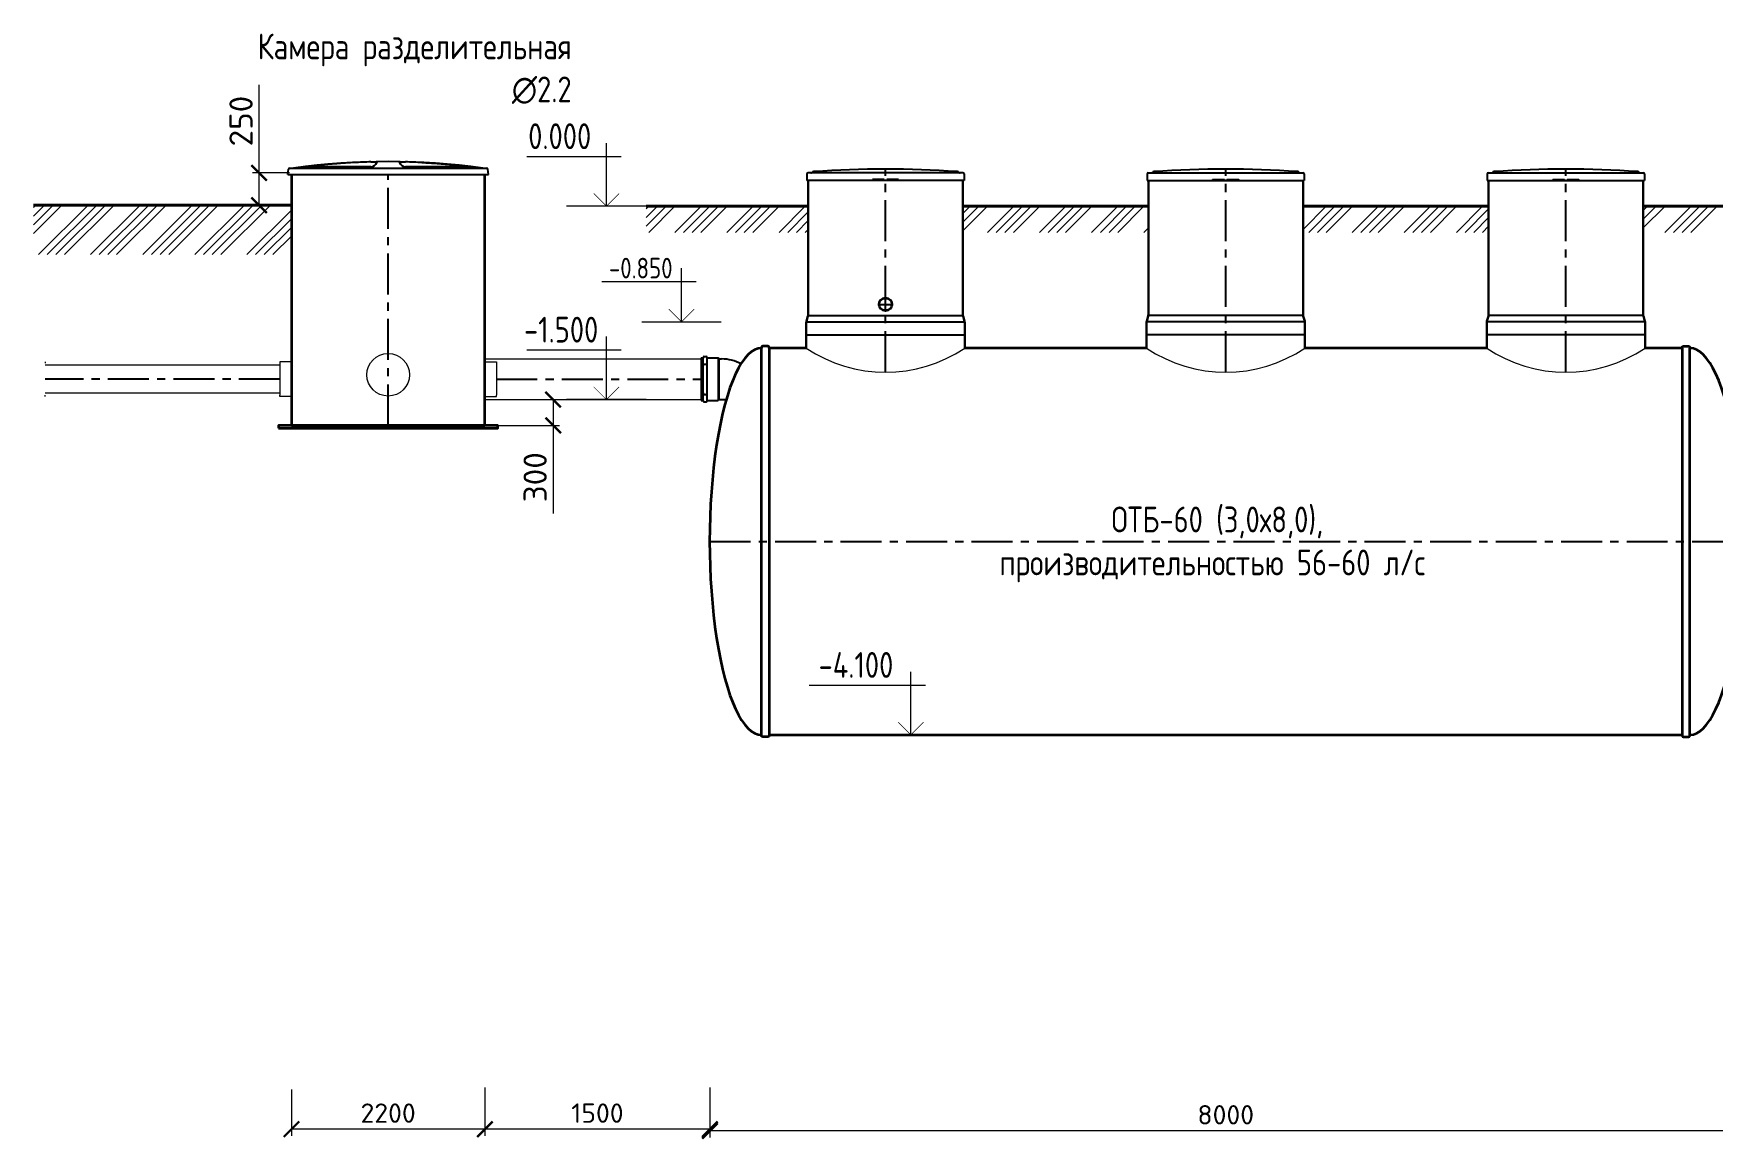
# Model space of a CAD drawing. Header units: millimetres. Extents: x 20530103 to 31271019, y 32092698 to 33532929.
# Drawn here: x 26694833 to 26707854, y 33090783 to 33099359 of the extents above; entities that cross this region are included whole.
import ezdxf

# ---------------------------------------------------------------- set-up
doc = ezdxf.new("R2010")
doc.units = ezdxf.units.MM
doc.linetypes.add('осевая', pattern=[50.8, 31.75, -6.35, 6.35, -6.35])
doc.layers.add('Mitat', color=1, linetype='Continuous')
doc.layers.add('Системный слой', color=7, linetype='Continuous')
doc.layers.add('эколайн', color=7, linetype='Continuous', lineweight=30)
doc.styles.add('ARTEM Arial', font='simplex.shx')
doc.styles.add('GOST 2.304', font='GOST.TTF')
doc.dimstyles.new('ARTEM', dxfattribs={"dimtxt": 70, "dimasz": 50, "dimexe": 35, "dimexo": 15, "dimgap": 10, "dimtad": 1, "dimdec": 0, "dimtxsty": 'ARTEM Arial', "dimcen": 2.5, "dimclrd": 7, "dimclre": 7, "dimclrt": 7, "dimadec": 0, "dimazin": 0, "dimtfac": 1, "dimtdec": 0, "dimtmove": 0, "dimatfit": 3, "dimfxl": 1, "dimlwd": 15, "dimlwe": 15, "dimarcsym": 0})

# ---------------------------------------------------------------- blocks, each defined once
blk = doc.blocks.new('_ArchTick')
at = {"color": 0, "linetype": 'ByBlock', "const_width": 0.15}
blk.add_lwpolyline([(-0.5, -0.5), (0.5, 0.5)], dxfattribs=at)
blk = doc.blocks.new('*D139')
at = {"color": 5, "lineweight": 15, "transparency": 16777216}
for p, q in [((26698438, 33096520), (26698913, 33096520)), ((26698863, 33096520), (26698863, 33096320)), ((26698348, 33096320), (26698913, 33096320)), ((26698863, 33096320), (26698863, 33095637))]:
    blk.add_line(p, q, dxfattribs=at)
at = {"color": 5, "lineweight": 15, "transparency": 16777216, "xscale": 120, "yscale": 120, "zscale": 120}
for p, rotation in [((26698863, 33096520), 90), ((26698863, 33096320), 270)]:
    blk.add_blockref('_ArchTick', p, dxfattribs=dict(at, rotation=rotation))
at = {"color": 7, "lineweight": 20, "transparency": 16777216, "insert": (26698723, 33095918), "char_height": 180, "attachment_point": 5, "rotation": 90, "style": 'ARTEM Arial'}
blk.add_mtext('300', dxfattribs=at)
blk = doc.blocks.new('*D140')
at = {"color": 5, "lineweight": 15, "transparency": 16777216}
for p, q in [((26696582, 33098278), (26696582, 33098961)), ((26696819, 33098278), (26696532, 33098278)), ((26696582, 33098028), (26696582, 33098278)), ((26696819, 33098028), (26696532, 33098028))]:
    blk.add_line(p, q, dxfattribs=at)
at = {"color": 5, "lineweight": 15, "transparency": 16777216, "xscale": 120, "yscale": 120, "zscale": 120}
for p, rotation in [((26696582, 33098278), 90), ((26696582, 33098028), 270)]:
    blk.add_blockref('_ArchTick', p, dxfattribs=dict(at, rotation=rotation))
at = {"color": 7, "lineweight": 20, "transparency": 16777216, "insert": (26696442, 33098680), "char_height": 180, "attachment_point": 5, "rotation": 90, "style": 'ARTEM Arial'}
blk.add_mtext('250', dxfattribs=at)
blk = doc.blocks.new('*D141')
at = {"color": 7, "lineweight": 15, "transparency": 16777216}
for p, q in [((26700079, 33091185), (26700079, 33090799)), ((26708079, 33091172), (26708079, 33090799)), ((26708079, 33090849), (26700079, 33090849))]:
    blk.add_line(p, q, dxfattribs=at)
at = {"color": 7, "lineweight": 15, "transparency": 16777216, "xscale": 120, "yscale": 120, "zscale": 120, "rotation": 180}
blk.add_blockref('_ArchTick', (26700079, 33090849), dxfattribs=at)
at = {"color": 7, "lineweight": 15, "transparency": 16777216, "xscale": 120, "yscale": 120, "zscale": 120}
blk.add_blockref('_ArchTick', (26708079, 33090849), dxfattribs=at)
at = {"color": 7, "lineweight": 20, "transparency": 16777216, "insert": (26704079, 33090974), "char_height": 150, "attachment_point": 5, "style": 'ARTEM Arial'}
blk.add_mtext('8000', dxfattribs=at)
blk = doc.blocks.new('*D160')
at = {"color": 7, "lineweight": 15, "transparency": 16777216}
for p, q in [((26698333, 33091170), (26698333, 33090812)), ((26700079, 33091185), (26700079, 33090812)), ((26700079, 33090862), (26698333, 33090862))]:
    blk.add_line(p, q, dxfattribs=at)
at = {"color": 7, "lineweight": 15, "transparency": 16777216, "xscale": 120, "yscale": 120, "zscale": 120, "rotation": 180}
blk.add_blockref('_ArchTick', (26698333, 33090862), dxfattribs=at)
at = {"color": 7, "lineweight": 15, "transparency": 16777216, "xscale": 120, "yscale": 120, "zscale": 120}
blk.add_blockref('_ArchTick', (26700079, 33090862), dxfattribs=at)
at = {"color": 7, "lineweight": 20, "transparency": 16777216, "insert": (26699206, 33090987), "char_height": 150, "attachment_point": 5, "style": 'ARTEM Arial'}
blk.add_mtext('1500', dxfattribs=at)
blk = doc.blocks.new('*D161')
at = {"color": 7, "lineweight": 15, "transparency": 16777216}
for p, q in [((26696833, 33091170), (26696833, 33090812)), ((26698333, 33091185), (26698333, 33090812)), ((26698333, 33090862), (26696833, 33090862))]:
    blk.add_line(p, q, dxfattribs=at)
at = {"color": 7, "lineweight": 15, "transparency": 16777216, "xscale": 120, "yscale": 120, "zscale": 120, "rotation": 180}
blk.add_blockref('_ArchTick', (26696833, 33090862), dxfattribs=at)
at = {"color": 7, "lineweight": 15, "transparency": 16777216, "xscale": 120, "yscale": 120, "zscale": 120}
blk.add_blockref('_ArchTick', (26698333, 33090862), dxfattribs=at)
at = {"color": 7, "lineweight": 20, "transparency": 16777216, "insert": (26697583, 33090987), "char_height": 150, "attachment_point": 5, "style": 'ARTEM Arial'}
blk.add_mtext('2200', dxfattribs=at)

msp = doc.modelspace()

# ---------------------------------------------------------------- hatches: boundary and pattern name
at = {"lineweight": 20}
h = msp.add_hatch(dxfattribs=at)
h.set_pattern_fill('ANSI34', color=253, scale=15, style=0)
h.set_pattern_definition([(45, (26352468.6, 33922315.62), (-202.05576, 202.05576), []), (45, (26352535.96, 33922315.62), (-202.05576, 202.05576), []), (45, (26352603.3, 33922315.62), (-202.05576, 202.05576), []), (45, (26352670.66, 33922315.62), (-202.05576, 202.05576), [])])
h.paths.add_polyline_path([(26696833.2007, 33098028.4528), (26694833.2007, 33098028.4528), (26694833.2007, 33097644.3622), (26696833.2007, 33097644.3622)])

# ---------------------------------------------------------------- linework, layer by layer
at = {"color": 1, "linetype": 'осевая', "lineweight": 25, "ltscale": 10}
for p, q in [((26701440.3203, 33096732.4426), (26701440.3203, 33098307.1958)), ((26704078.7132, 33096732.4426), (26704078.7132, 33098307.1958)), ((26706717.1061, 33096732.4426), (26706717.1061, 33098307.1958)), ((26697583.2007, 33096319.831), (26697583.2007, 33098265.4958)), ((26701390.3203, 33097258.7273), (26701490.3203, 33097258.7273)), ((26701440.3203, 33097208.7273), (26701440.3203, 33097308.7273)), ((26696743.8445, 33096678.4528), (26694922.5569, 33096678.4528)), ((26698422.5569, 33096678.4528), (26700010.7151, 33096678.4528)), ((26700076.4617, 33095420.1528), (26708076.4617, 33095420.1528))]:
    msp.add_line(p, q, dxfattribs=at)
at = {"lineweight": 35}
for p, q in [((26696833.2007, 33098265.4958), (26696833.2007, 33096319.831)), ((26698333.2007, 33096319.831), (26698333.2007, 33098265.4958)), ((26696833.2007, 33096319.831), (26698333.2007, 33096319.831))]:
    msp.add_line(p, q, dxfattribs=at)
at = {"lineweight": 30}
for p, q in [((26700840.3203, 33098220.1528), (26700840.3203, 33097179.903)), ((26702040.3203, 33098220.1528), (26702040.3203, 33097179.903)), ((26703478.7132, 33098220.1528), (26703478.7132, 33097173.0853)), ((26704678.7132, 33098220.1528), (26704678.7132, 33097179.903)), ((26706117.1061, 33098220.1528), (26706117.1061, 33097173.0853)), ((26707317.1061, 33098220.1528), (26707317.1061, 33097179.903)), ((26700826.3203, 33097116.6629), (26700826.3203, 33096920.1528)), ((26700827.6484, 33097129.17), (26700838.9923, 33097166.3323)), ((26702052.9923, 33097129.17), (26702041.6484, 33097166.3323)), ((26702054.3203, 33097116.6629), (26702054.3203, 33096920.1528)), ((26703464.7132, 33097116.6629), (26703464.7132, 33096920.1528)), ((26703466.0413, 33097129.17), (26703477.3852, 33097166.3323)), ((26704691.3852, 33097129.17), (26704680.0413, 33097166.3323)), ((26704692.7132, 33097116.6629), (26704692.7132, 33096920.1528)), ((26706103.1061, 33097116.6629), (26706103.1061, 33096920.1528)), ((26706104.4342, 33097129.17), (26706115.7781, 33097166.3323)), ((26707329.7781, 33097129.17), (26707318.4342, 33097166.3323)), ((26707331.1061, 33097116.6629), (26707331.1061, 33096920.1528))]:
    msp.add_line(p, q, dxfattribs=at)
at = {"lineweight": 40}
for p, q in [((26694833.2007, 33098028.4528), (26696833.2007, 33098028.4528)), ((26700840.3203, 33098020.1528), (26699584.1918, 33098020.1528)), ((26703478.7132, 33098020.1528), (26702040.3203, 33098020.1528)), ((26706117.1061, 33098020.1528), (26704678.7132, 33098020.1528)), ((26710331.0207, 33098020.1528), (26707317.1061, 33098020.1528))]:
    msp.add_line(p, q, dxfattribs=at)
at = {"lineweight": 20}
for p, q in [((26699584.1918, 33097998.7551), (26699605.5896, 33098020.1528)), ((26699584.1918, 33097931.4031), (26699672.9415, 33098020.1528)), ((26699584.1918, 33097864.0512), (26699740.2935, 33098020.1528)), ((26699604.1654, 33097816.6726), (26699807.6456, 33098020.1528)), ((26699806.2209, 33097816.6726), (26700009.7011, 33098020.1528)), ((26699873.5729, 33097816.6726), (26700077.0531, 33098020.1528)), ((26699940.9248, 33097816.6726), (26700144.405, 33098020.1528)), ((26700008.2769, 33097816.6726), (26700211.7571, 33098020.1528)), ((26700210.3324, 33097816.6726), (26700413.8126, 33098020.1528)), ((26700277.6844, 33097816.6726), (26700481.1646, 33098020.1528)), ((26700345.0363, 33097816.6726), (26700548.5165, 33098020.1528)), ((26700412.3884, 33097816.6726), (26700615.8686, 33098020.1528)), ((26700614.444, 33097816.6726), (26700817.9242, 33098020.1528)), ((26702040.3203, 33097962.8624), (26702097.6107, 33098020.1528)), ((26702040.3203, 33097895.5105), (26702164.9627, 33098020.1528)), ((26702040.3203, 33097828.1584), (26702232.3148, 33098020.1528)), ((26702230.8901, 33097816.6726), (26702434.3703, 33098020.1528)), ((26702298.242, 33097816.6726), (26702501.7222, 33098020.1528)), ((26702365.594, 33097816.6726), (26702569.0742, 33098020.1528)), ((26702432.9461, 33097816.6726), (26702636.4263, 33098020.1528)), ((26702635.0016, 33097816.6726), (26702838.4818, 33098020.1528)), ((26702702.3535, 33097816.6726), (26702905.8338, 33098020.1528)), ((26702769.7055, 33097816.6726), (26702973.1857, 33098020.1528)), ((26702837.0576, 33097816.6726), (26703040.5378, 33098020.1528)), ((26703039.1131, 33097816.6726), (26703242.5933, 33098020.1528)), ((26703106.4651, 33097816.6726), (26703309.9453, 33098020.1528)), ((26703173.817, 33097816.6726), (26703377.2972, 33098020.1528)), ((26703241.1691, 33097816.6726), (26703444.6493, 33098020.1528)), ((26704678.7132, 33097839.8266), (26704859.0394, 33098020.1528)), ((26704722.9112, 33097816.6726), (26704926.3914, 33098020.1528)), ((26704790.2631, 33097816.6726), (26704993.7433, 33098020.1528)), ((26704857.6152, 33097816.6726), (26705061.0954, 33098020.1528)), ((26705059.6707, 33097816.6726), (26705263.151, 33098020.1528)), ((26705127.0227, 33097816.6726), (26705330.5029, 33098020.1528)), ((26705194.3746, 33097816.6726), (26705397.8549, 33098020.1528)), ((26705261.7267, 33097816.6726), (26705465.207, 33098020.1528)), ((26705463.7823, 33097816.6726), (26705667.2625, 33098020.1528)), ((26705531.1342, 33097816.6726), (26705734.6144, 33098020.1528)), ((26705598.4862, 33097816.6726), (26705801.9664, 33098020.1528)), ((26705665.8383, 33097816.6726), (26705869.3185, 33098020.1528)), ((26705867.8938, 33097816.6726), (26706071.374, 33098020.1528)), ((26707317.1061, 33097986.1984), (26707351.0605, 33098020.1528)), ((26707317.1061, 33097918.8465), (26707418.4125, 33098020.1528)), ((26707317.1061, 33097851.4944), (26707485.7646, 33098020.1528)), ((26707484.3399, 33097816.6726), (26707687.8201, 33098020.1528)), ((26707551.6918, 33097816.6726), (26707755.1721, 33098020.1528)), ((26707619.0438, 33097816.6726), (26707822.524, 33098020.1528)), ((26707686.3959, 33097816.6726), (26707889.8761, 33098020.1528)), ((26700681.7959, 33097816.6726), (26700840.3203, 33097975.197)), ((26700749.1479, 33097816.6726), (26700840.3203, 33097907.8451)), ((26705935.2457, 33097816.6726), (26706117.1061, 33097998.533)), ((26706002.5977, 33097816.6726), (26706117.1061, 33097931.181)), ((26700816.5, 33097816.6726), (26700840.3203, 33097840.493)), ((26703443.2246, 33097816.6726), (26703478.7132, 33097852.1612)), ((26706069.9498, 33097816.6726), (26706117.1061, 33097863.8289)), ((26694922.5569, 33096814.0103), (26694922.5569, 33096803.2028)), ((26696743.8445, 33096786.1528), (26694922.5569, 33096786.1528)), ((26696833.2007, 33096814.0103), (26696743.8445, 33096814.0103)), ((26696743.8445, 33096814.0103), (26696743.8445, 33096803.2028)), ((26696743.8445, 33096803.2028), (26696743.8445, 33096553.7028)), ((26698333.2007, 33096836.7528), (26700010.7151, 33096836.7528)), ((26698333.2007, 33096814.0103), (26698422.5569, 33096814.0103)), ((26698422.5569, 33096814.0103), (26698422.5569, 33096803.2028)), ((26698422.5569, 33096803.2028), (26698422.5569, 33096553.7028)), ((26696743.8445, 33096570.7528), (26694922.5569, 33096570.7528)), ((26694922.5569, 33096542.8954), (26694922.5569, 33096553.7028)), ((26696743.8445, 33096542.8954), (26696743.8445, 33096553.7028)), ((26696833.2007, 33096542.8954), (26696743.8445, 33096542.8954)), ((26698333.2007, 33096542.8954), (26698422.5569, 33096542.8954)), ((26698333.2007, 33096520.1528), (26700010.7151, 33096520.1528)), ((26698422.5569, 33096542.8954), (26698422.5569, 33096553.7028))]:
    msp.add_line(p, q, dxfattribs=at)
at = {"lineweight": 25}
for p, q in [((26700826.6531, 33097122.4171), (26702053.9875, 33097122.4171)), ((26700839.9875, 33097173.0853), (26702040.6531, 33097173.0853)), ((26704692.3804, 33097122.4171), (26703465.046, 33097122.4171)), ((26704679.046, 33097173.0853), (26703478.3804, 33097173.0853)), ((26707330.7733, 33097122.4171), (26706103.4389, 33097122.4171)), ((26707317.4389, 33097173.0853), (26706116.7733, 33097173.0853)), ((26700826.3203, 33097023.6629), (26702054.3203, 33097023.6629)), ((26704692.7132, 33097023.6629), (26703464.7132, 33097023.6629)), ((26707331.1061, 33097023.6629), (26706103.1061, 33097023.6629))]:
    msp.add_line(p, q, dxfattribs=at)
at = {"color": 7, "lineweight": 25}
for p, q in [((26700025.7151, 33096510.8528), (26700025.7151, 33096844.4528)), ((26700034.4151, 33096853.1528), (26700049.7151, 33096853.1528)), ((26700058.4151, 33096510.8528), (26700058.4151, 33096844.4528)), ((26700010.7151, 33096842.8528), (26700010.7151, 33096512.4528)), ((26700010.7151, 33096842.8528), (26700025.7151, 33096842.8528)), ((26700010.7151, 33096786.1528), (26700010.7151, 33096570.7528)), ((26700010.7151, 33096786.1528), (26700025.7151, 33096786.1528)), ((26700025.7151, 33096569.1528), (26700025.7151, 33096786.1528)), ((26700034.4151, 33096794.8528), (26700049.7151, 33096794.8528)), ((26700058.4151, 33096842.8528), (26700142.7151, 33096842.8528)), ((26700058.4151, 33096569.1528), (26700058.4151, 33096786.1528)), ((26700147.1607, 33096835.1528), (26700142.7151, 33096842.8528)), ((26700147.1607, 33096835.1528), (26700169.6607, 33096835.1528)), ((26700010.7151, 33096570.7528), (26700025.7151, 33096570.7528)), ((26700010.7151, 33096512.4528), (26700025.7151, 33096512.4528)), ((26700034.4151, 33096560.4528), (26700049.7151, 33096560.4528)), ((26700034.4151, 33096502.1528), (26700049.7151, 33096502.1528)), ((26700058.4151, 33096512.4528), (26700142.7151, 33096512.4528)), ((26700147.1607, 33096520.1528), (26700142.7151, 33096512.4528)), ((26700147.1607, 33096520.1528), (26700205.2348, 33096520.1528))]:
    msp.add_line(p, q, dxfattribs=at)
at = {"lineweight": 20}
msp.add_lwpolyline([(26694833.2007, 33098028.4528), (26696833.2007, 33098028.4528)], dxfattribs=at)
at = {"lineweight": 35}
for points in [[(26700488.7132, 33096935.1544, 0.4142135624), (26700478.7132, 33096925.1544), (26700478.7132, 33096920.1528)], [(26700538.7132, 33096920.1544), (26700538.7132, 33096925.1544, 0.4142135624), (26700528.7132, 33096935.1544), (26700488.7132, 33096935.1544)], [(26707618.7132, 33096920.1544), (26707618.7132, 33096925.1544, -0.4142135624), (26707628.7132, 33096935.1544), (26707668.7132, 33096935.1544)], [(26707668.7132, 33096935.1544, -0.4142135624), (26707678.7132, 33096925.1544), (26707678.7132, 33096920.1528)], [(26700488.7132, 33093905.1512, -0.4142135624), (26700478.7132, 33093915.1512), (26700478.7132, 33093920.1528)], [(26700538.7132, 33093920.1512), (26700538.7132, 33093915.1512, -0.4142135624), (26700528.7132, 33093905.1512), (26700488.7132, 33093905.1512)], [(26707618.7132, 33093920.1512), (26707618.7132, 33093915.1512, 0.4142135624), (26707628.7132, 33093905.1512), (26707668.7132, 33093905.1512)], [(26707668.7132, 33093905.1512, 0.4142135624), (26707678.7132, 33093915.1512), (26707678.7132, 33093920.1528)]]:
    msp.add_lwpolyline(points, format="xyb", dxfattribs=at)
for points in [[(26700478.7132, 33093920.1528), (26700478.7132, 33096920.1528)], [(26700826.3203, 33096920.1528), (26700538.7132, 33096920.1528)], [(26700826.3203, 33096920.1528), (26700538.7132, 33096920.1528)], [(26700538.7132, 33096920.1528), (26700538.7132, 33093920.1528)], [(26703464.7132, 33096920.1528), (26702054.3203, 33096920.1528)], [(26706103.1061, 33096920.1528), (26704692.7132, 33096920.1528)], [(26707618.7132, 33096920.1528), (26707331.1061, 33096920.1528)], [(26707618.7132, 33096920.1528), (26707618.7132, 33093920.1528)], [(26707678.7132, 33093920.1528), (26707678.7132, 33096920.1528)], [(26700538.7132, 33093920.1528), (26707618.7132, 33093920.1528)]]:
    msp.add_lwpolyline(points, dxfattribs=at)
msp.add_lwpolyline([(26696733.2007, 33096299.831), (26698433.2007, 33096299.831), (26698433.2007, 33096319.831), (26696733.2007, 33096319.831)], close=True, dxfattribs=at)
msp.add_circle((26701440.3203, 33097258.7273), 50, dxfattribs=at)
at = {"lineweight": 20}
msp.add_circle((26697583.2008, 33096712.7782), 164.9984, dxfattribs=at)
at = {"color": 7, "lineweight": 25}
for centre, radius, start, end in [((26700862.318, 33098293.3526), 14.8378, 270.00090244, 300.58038667), ((26700891.5177, 33098255.599), 33.0566, 102.60850984, 130.91712828), ((26701440.3203, 33090303.7774), 8003.4184, 86.01630263, 93.98369737), ((26701989.123, 33098255.599), 33.0566, 49.08287172, 77.39149016), ((26702018.3226, 33098293.3526), 14.8378, 239.41961333, 269.99909756), ((26703500.7109, 33098293.3526), 14.8378, 270.00090244, 300.58038667), ((26703529.9106, 33098255.599), 33.0566, 102.60850984, 130.91712828), ((26704078.7132, 33090303.7774), 8003.4184, 86.01630263, 93.98369737), ((26704627.5159, 33098255.599), 33.0566, 49.08287172, 77.39149016), ((26704656.7155, 33098293.3526), 14.8378, 239.41961333, 269.99909756), ((26706139.1038, 33098293.3526), 14.8378, 270.00090244, 300.58038667), ((26706168.3034, 33098255.599), 33.0566, 102.60850984, 130.91712828), ((26706717.1061, 33090303.7774), 8003.4184, 86.01630263, 93.98369737), ((26707265.9088, 33098255.599), 33.0566, 49.08287172, 77.39149016), ((26707295.1084, 33098293.3526), 14.8378, 239.41961333, 269.99909756), ((26700034.4151, 33096844.4528), 8.7, 90, 180), ((26700049.7151, 33096844.4528), 8.7, 0, 90), ((26700034.4151, 33096786.1528), 8.7, 90, 180), ((26700049.7151, 33096786.1528), 8.7, 0, 90), ((26700169.6607, 33096520.1528), 315, 61.6369487, 90), ((26700034.4151, 33096569.1528), 8.7, 180, 270), ((26700034.4151, 33096510.8528), 8.7, 180, 270), ((26700049.7151, 33096569.1528), 8.7, 270, 0), ((26700049.7151, 33096510.8528), 8.7, 270, 0)]:
    msp.add_arc(centre, radius, start, end, dxfattribs=at)
at = {"lineweight": 30}
for centre, start, end in [((26700896.3203, 33097115.5993), 168.82142952, 180), ((26700770.3203, 33097179.903), 348.82142952, 0), ((26702110.3203, 33097179.903), 180, 191.17857048), ((26701984.3203, 33097115.5993), 0, 11.17857048), ((26703534.7132, 33097115.5993), 168.82142952, 180), ((26703408.7132, 33097179.903), 348.82142952, 0), ((26704748.7132, 33097179.903), 180, 191.17857048), ((26704622.7132, 33097115.5993), 0, 11.17857048), ((26706173.1061, 33097115.5993), 168.82142952, 180), ((26706047.1061, 33097179.903), 348.82142952, 0), ((26707387.1061, 33097179.903), 180, 191.17857048), ((26707261.1061, 33097115.5993), 0, 11.17857048)]:
    msp.add_arc(centre, 70, start, end, dxfattribs=at)
at = {"lineweight": 20}
for centre in [(26701440.3203, 33097830.4943), (26704078.7132, 33097830.4943), (26706717.1061, 33097830.4943)]:
    msp.add_arc(centre, 1098.0518, 236.00143224, 303.99856776, dxfattribs=at)
at = {"lineweight": 35}
for centre, start_param, end_param in [((26700478.7132, 33095420.1528), 0, 3.1415926536), ((26707678.7132, 33095420.1528), 3.1415926536, 6.2831853072)]:
    msp.add_ellipse(centre, major_axis=(0, 1500), ratio=0.2681676507, start_param=start_param, end_param=end_param, dxfattribs=at)
at = {"layer": 'Mitat', "color": 7, "lineweight": 25}
for p, q in [((26700142.7151, 33096842.8528), (26700142.7151, 33096512.4528)), ((26700147.1607, 33096835.1528), (26700147.1607, 33096520.1528))]:
    msp.add_line(p, q, dxfattribs=at)
at = {"layer": 'Системный слой', "color": 7, "lineweight": 25}
for p, q in [((26696805.8263, 33098265.4958), (26696809.4021, 33098306.3674)), ((26696819.364, 33098315.4958), (26697583.2007, 33098315.4958)), ((26697448.1903, 33098325.4756), (26696941.3258, 33098325.4756)), ((26697496.9094, 33098363.1401), (26697495.1749, 33098358.3746)), ((26697583.2007, 33098315.4958), (26698347.0374, 33098315.4958)), ((26697671.2264, 33098358.3746), (26697669.492, 33098363.1401)), ((26698225.0756, 33098325.4756), (26697718.2111, 33098325.4756)), ((26698360.5751, 33098265.4958), (26698356.9993, 33098306.3674)), ((26702040.7652, 33098278.5148), (26700839.8755, 33098278.5148)), ((26703478.2684, 33098278.5148), (26704679.1581, 33098278.5148)), ((26706116.6613, 33098278.5148), (26707317.551, 33098278.5148)), ((26696805.8263, 33098265.4958), (26697583.2007, 33098265.4958)), ((26697583.2007, 33098265.4958), (26698360.5751, 33098265.4958)), ((26700830.9728, 33098269.6121), (26700830.9728, 33098220.1528)), ((26701338.7044, 33098220.1528), (26700830.9728, 33098220.1528)), ((26701338.7044, 33098228.0663), (26701338.7044, 33098220.1528)), ((26701342.9789, 33098228.0663), (26701338.7044, 33098228.0663)), ((26701342.9789, 33098220.1528), (26701338.7044, 33098220.1528)), ((26701342.9789, 33098228.0663), (26701342.9789, 33098220.1528)), ((26701367.6719, 33098228.0663), (26701342.9789, 33098228.0663)), ((26701367.6719, 33098220.1528), (26701342.9789, 33098220.1528)), ((26701430.4285, 33098228.0663), (26701367.6719, 33098228.0663)), ((26701430.4285, 33098220.1528), (26701367.6719, 33098220.1528)), ((26701430.4285, 33098228.0663), (26701430.4285, 33098220.1528)), ((26701450.2122, 33098220.1528), (26701430.4285, 33098220.1528)), ((26701450.2122, 33098228.0663), (26701450.2122, 33098220.1528)), ((26701512.9687, 33098228.0663), (26701450.2122, 33098228.0663)), ((26701512.9687, 33098220.1528), (26701450.2122, 33098220.1528)), ((26701537.6617, 33098228.0663), (26701512.9687, 33098228.0663)), ((26701537.6617, 33098220.1528), (26701512.9687, 33098220.1528)), ((26701541.9363, 33098228.0663), (26701537.6617, 33098228.0663)), ((26701537.6617, 33098228.0663), (26701537.6617, 33098220.1528)), ((26701541.9363, 33098220.1528), (26701537.6617, 33098220.1528)), ((26701541.9363, 33098228.0663), (26701541.9363, 33098220.1528)), ((26702049.6678, 33098220.1528), (26701541.9363, 33098220.1528)), ((26702049.6678, 33098269.6121), (26702049.6678, 33098220.1528)), ((26703469.3657, 33098269.6121), (26703469.3657, 33098220.1528)), ((26703469.3657, 33098220.1528), (26703977.0973, 33098220.1528)), ((26703977.0973, 33098228.0663), (26703981.3718, 33098228.0663)), ((26703977.0973, 33098228.0663), (26703977.0973, 33098220.1528)), ((26703977.0973, 33098220.1528), (26703981.3718, 33098220.1528)), ((26703981.3718, 33098228.0663), (26704006.0648, 33098228.0663)), ((26703981.3718, 33098228.0663), (26703981.3718, 33098220.1528)), ((26703981.3718, 33098220.1528), (26704006.0648, 33098220.1528)), ((26704006.0648, 33098228.0663), (26704068.8214, 33098228.0663)), ((26704006.0648, 33098220.1528), (26704068.8214, 33098220.1528)), ((26704068.8214, 33098228.0663), (26704068.8214, 33098220.1528)), ((26704068.8214, 33098220.1528), (26704088.6051, 33098220.1528)), ((26704088.6051, 33098228.0663), (26704088.6051, 33098220.1528)), ((26704088.6051, 33098228.0663), (26704151.3616, 33098228.0663)), ((26704088.6051, 33098220.1528), (26704151.3616, 33098220.1528)), ((26704151.3616, 33098228.0663), (26704176.0546, 33098228.0663)), ((26704151.3616, 33098220.1528), (26704176.0546, 33098220.1528)), ((26704176.0546, 33098228.0663), (26704176.0546, 33098220.1528)), ((26704176.0546, 33098228.0663), (26704180.3292, 33098228.0663)), ((26704176.0546, 33098220.1528), (26704180.3292, 33098220.1528)), ((26704180.3292, 33098228.0663), (26704180.3292, 33098220.1528)), ((26704180.3292, 33098220.1528), (26704688.0607, 33098220.1528)), ((26704688.0607, 33098269.6121), (26704688.0607, 33098220.1528)), ((26706107.7586, 33098269.6121), (26706107.7586, 33098220.1528)), ((26706107.7586, 33098220.1528), (26706615.4902, 33098220.1528)), ((26706615.4902, 33098228.0663), (26706619.7647, 33098228.0663)), ((26706615.4902, 33098228.0663), (26706615.4902, 33098220.1528)), ((26706615.4902, 33098220.1528), (26706619.7647, 33098220.1528)), ((26706619.7647, 33098228.0663), (26706644.4577, 33098228.0663)), ((26706619.7647, 33098228.0663), (26706619.7647, 33098220.1528)), ((26706619.7647, 33098220.1528), (26706644.4577, 33098220.1528)), ((26706644.4577, 33098228.0663), (26706707.2143, 33098228.0663)), ((26706644.4577, 33098220.1528), (26706707.2143, 33098220.1528)), ((26706707.2143, 33098228.0663), (26706707.2143, 33098220.1528)), ((26706707.2143, 33098220.1528), (26706726.998, 33098220.1528)), ((26706726.998, 33098228.0663), (26706726.998, 33098220.1528)), ((26706726.998, 33098228.0663), (26706789.7545, 33098228.0663)), ((26706726.998, 33098220.1528), (26706789.7545, 33098220.1528)), ((26706789.7545, 33098228.0663), (26706814.4475, 33098228.0663)), ((26706789.7545, 33098220.1528), (26706814.4475, 33098220.1528)), ((26706814.4475, 33098228.0663), (26706814.4475, 33098220.1528)), ((26706814.4475, 33098228.0663), (26706818.7221, 33098228.0663)), ((26706814.4475, 33098220.1528), (26706818.7221, 33098220.1528)), ((26706818.7221, 33098228.0663), (26706818.7221, 33098220.1528)), ((26706818.7221, 33098220.1528), (26707326.4536, 33098220.1528)), ((26707326.4536, 33098269.6121), (26707326.4536, 33098220.1528))]:
    msp.add_line(p, q, dxfattribs=at)
for centre, radius, start, end in [((26696819.364, 33098305.4958), 10, 90, 174.9999999), ((26697583.2007, 33092967.6058), 5397.89, 82.19547593, 97.80452407), ((26697448.1903, 33098375.4756), 50, 270, 340.00000002), ((26697718.2111, 33098375.4756), 50, 199.99999998, 270), ((26698347.0374, 33098305.4958), 10, 5.0000001, 90), ((26700839.8755, 33098269.6121), 8.9027, 90, 180), ((26702040.7652, 33098269.6121), 8.9027, 0, 90), ((26703478.2684, 33098269.6121), 8.9027, 90, 180), ((26704679.1581, 33098269.6121), 8.9027, 0, 90), ((26706116.6613, 33098269.6121), 8.9027, 90, 180), ((26707317.551, 33098269.6121), 8.9027, 0, 90)]:
    msp.add_arc(centre, radius, start, end, dxfattribs=at)
for start_param, end_param in [(-1.5443622625, -1.5187311118), (-1.6228615418, -1.5972303911)]:
    msp.add_ellipse((26697583.2007, 33093626.4791), major_axis=(-5042.411, 0), ratio=0.9396926208, start_param=start_param, end_param=end_param, dxfattribs=at)
for points, knots in [([(26697320.7851, 33098358.3746), (26697301.089, 33098357.4101), (26697266.6946, 33098355.5348), (26697227.4284, 33098353.0102), (26697193.4542, 33098350.6358), (26697164.9243, 33098348.4838), (26697136.8533, 33098346.174), (26697118.8524, 33098344.6206), (26697105.8848, 33098343.4681), (26697093.2153, 33098342.3099), (26697080.9449, 33098341.1577), (26697069.081, 33098340.0146), (26697057.8318, 33098338.9043), (26697047.1045, 33098337.8212), (26697037.0136, 33098336.7804), (26697027.4654, 33098335.7755), (26697018.5733, 33098334.822), (26697010.1311, 33098333.9005), (26697002.1968, 33098333.0196), (26696994.7251, 33098332.1763), (26696987.9304, 33098331.3974), (26696981.7013, 33098330.6729), (26696976.148, 33098330.0178), (26696971.1628, 33098329.4219), (26696966.8554, 33098328.9005), (26696963.0114, 33098328.4296), (26696959.6378, 33098328.0114), (26696956.6454, 33098327.6359), (26696954.1546, 33098327.3195), (26696952.0534, 33098327.0494), (26696950.3551, 33098326.8286), (26696948.954, 33098326.6442), (26696947.8611, 33098326.4988), (26696946.9516, 33098326.3765), (26696946.1852, 33098326.2723), (26696945.5066, 33098326.179), (26696944.9353, 33098326.0996), (26696944.4453, 33098326.0306), (26696944.0363, 33098325.9723), (26696943.5744, 33098325.9056), (26696943.1659, 33098325.8455), (26696942.7988, 33098325.7902), (26696942.524, 33098325.748), (26696942.3025, 33098325.7131), (26696942.1214, 33098325.6839), (26696941.9766, 33098325.66), (26696941.8266, 33098325.6347), (26696941.6792, 33098325.6087), (26696941.553, 33098325.5854), (26696941.4357, 33098325.5624), (26696941.3212, 33098325.5377), (26696941.2261, 33098325.5126), (26696941.1827, 33098325.4916), (26696941.2112, 33098325.4785), (26696941.2797, 33098325.4756), (26696941.3258, 33098325.4756)], [0, 0, 0, 0, 8.4905695969, 14.8157009333, 16.9144847187, 23.1340576947, 27.1222010157, 29.0419956937, 30.9199254009, 32.7356627457, 34.5313415046, 36.2414342646, 37.8861135141, 39.4200463625, 40.9084750932, 42.2814056944, 43.5837529801, 44.7904978886, 45.9713003543, 47.0558703602, 48.0699333312, 48.9668500539, 49.818162945, 50.5500268055, 51.2088700376, 51.7687749444, 52.3022872438, 52.7569701418, 53.1585160637, 53.4774578404, 53.7669293022, 53.9915934839, 54.1796537148, 54.3263311653, 54.4665015193, 54.5878126027, 54.6971361994, 54.788021687, 54.8725920496, 54.9429839175, 55.0758673169, 55.1419207541, 55.2035091704, 55.2819042792, 55.3200793335, 55.3595913676, 55.413309431, 55.4661591766, 55.5177290408, 55.5661299207, 55.630229632, 55.7149079337, 55.8083013313, 55.9048158905, 56, 56, 56, 56]), ([(26697449.9248, 33098363.1401), (26697452.4447, 33098363.2027), (26697455.8216, 33098363.2804), (26697460.4141, 33098363.3741), (26697462.9025, 33098363.4206), (26697465.7624, 33098363.4701), (26697467.765, 33098363.5018), (26697470.1031, 33098363.5351), (26697471.991, 33098363.5598), (26697474.1712, 33098363.5846), (26697476.5894, 33098363.608), (26697478.8659, 33098363.6246), (26697480.9846, 33098363.6347), (26697482.6608, 33098363.6391), (26697484.1989, 33098363.6396), (26697485.8227, 33098363.6361), (26697487.3514, 33098363.6279), (26697488.665, 33098363.6158), (26697489.8658, 33098363.601), (26697491.0788, 33098363.5809), (26697492.4548, 33098363.5492), (26697493.569, 33098363.5131), (26697494.4188, 33098363.476), (26697495.0065, 33098363.4441), (26697495.5632, 33098363.4068), (26697496.123, 33098363.3572), (26697496.754, 33098363.2711), (26697496.9292, 33098363.1944), (26697496.9094, 33098363.1401)], [0, 0, 0, 0, 2.9513272764, 3.9424803671, 5.4361728267, 5.9343134456, 7.4227758384, 7.9145534929, 8.8910107768, 9.8520121249, 10.7968724946, 12.188090515, 13.0935219556, 13.97038052, 14.8125321522, 15.6188044169, 16.773919248, 17.6324604231, 18.2350171382, 19.3170583238, 20.4081033063, 21.7581768581, 22.619837977, 23.354994625, 24.0826329613, 25.1483017802, 26.4600108246, 29, 29, 29, 29]), ([(26697669.492, 33098363.1401), (26697669.4842, 33098363.1612), (26697669.5096, 33098363.202), (26697669.6705, 33098363.2599), (26697669.9548, 33098363.3143), (26697670.3687, 33098363.3655), (26697670.9152, 33098363.413), (26697671.5937, 33098363.4565), (26697672.4015, 33098363.4956), (26697673.3333, 33098363.5301), (26697674.3813, 33098363.5598), (26697675.5358, 33098363.5846), (26697676.7869, 33098363.6047), (26697678.1277, 33098363.6201), (26697679.5447, 33098363.631), (26697681.0208, 33098363.6374), (26697682.764, 33098363.6402), (26697684.7832, 33098363.6373), (26697686.9277, 33098363.6279), (26697688.7408, 33098363.6158), (26697690.5556, 33098363.601), (26697692.8678, 33098363.5782), (26697695.1899, 33098363.5501), (26697697.7844, 33098363.5144), (26697700.149, 33098363.4783), (26697702.4593, 33098363.4389), (26697704.8346, 33098363.3958), (26697707.3765, 33098363.3466), (26697710.6087, 33098363.2782), (26697713.6076, 33098363.21), (26697715.5313, 33098363.1636), (26697716.4766, 33098363.1401)], [0, 0, 0, 0, 1.1000986003, 2.1738803453, 3.2566369946, 4.3503231637, 5.4483426962, 6.5482079399, 7.6446693758, 8.733300406, 9.8107705123, 10.8711857929, 11.9137903389, 12.9394540654, 13.9514897678, 14.933691886, 15.8846511358, 17.2345428049, 18.5091522736, 19.4565080531, 20.1213982215, 21.3153747021, 22.9233838357, 23.4658060874, 24.959821216, 26.1740684541, 26.5739398193, 28.1252786158, 29.5278356549, 30.7870607735, 32, 32, 32, 32]), ([(26697845.6163, 33098358.3746), (26697865.0473, 33098357.4231), (26697903.8599, 33098355.3098), (26697957.0327, 33098351.8283), (26698004.4087, 33098348.2683), (26698040.9689, 33098345.224), (26698067.3337, 33098342.8562), (26698084.0088, 33098341.2952), (26698095.9436, 33098340.1487), (26698107.274, 33098339.0335), (26698118.09, 33098337.9442), (26698128.2766, 33098336.8961), (26698137.9246, 33098335.8829), (26698146.9201, 33098334.9202), (26698155.4671, 33098333.9889), (26698163.505, 33098333.0979), (26698171.0768, 33098332.2445), (26698177.9653, 33098331.4558), (26698184.2825, 33098330.7218), (26698189.9156, 33098330.058), (26698194.9727, 33098329.4539), (26698199.3414, 33098328.9254), (26698203.2388, 33098328.4482), (26698206.6568, 33098328.0247), (26698209.6858, 33098327.6447), (26698212.2033, 33098327.3251), (26698214.3239, 33098327.0526), (26698216.0345, 33098326.8301), (26698217.4432, 33098326.6448), (26698218.5393, 33098326.499), (26698219.4498, 33098326.3765), (26698220.2162, 33098326.2723), (26698220.8948, 33098326.179), (26698221.466, 33098326.0996), (26698221.956, 33098326.0306), (26698222.3651, 33098325.9723), (26698222.827, 33098325.9056), (26698223.2355, 33098325.8455), (26698223.6026, 33098325.7902), (26698223.8773, 33098325.748), (26698224.0989, 33098325.7131), (26698224.28, 33098325.6839), (26698224.4248, 33098325.66), (26698224.5748, 33098325.6347), (26698224.7222, 33098325.6087), (26698224.8484, 33098325.5854), (26698224.9656, 33098325.5624), (26698225.0802, 33098325.5377), (26698225.1753, 33098325.5126), (26698225.2186, 33098325.4916), (26698225.1902, 33098325.4785), (26698225.1217, 33098325.4756), (26698225.0756, 33098325.4756)], [0, 0, 0, 0, 7.9271864215, 15.8230744979, 21.6780077935, 27.2673409203, 30.7753277075, 32.4829306642, 34.1112005463, 35.6786027257, 37.1427067387, 38.5641991472, 39.8772025127, 41.1237723654, 42.2801087252, 43.4117638789, 44.4516461539, 45.4242419492, 46.2849150456, 47.101989427, 47.8044508873, 48.4367360041, 48.973773198, 49.4852617248, 49.9206085217, 50.3046714766, 50.6090466585, 50.8850362951, 51.0986800602, 51.2771696919, 51.4159891471, 51.5486510337, 51.6634644802, 51.7669325483, 51.8529498171, 51.9329898727, 51.9996106167, 52.1253746701, 52.1878892907, 52.2461781885, 52.3203735468, 52.3565035487, 52.3938989168, 52.4447392837, 52.4947578224, 52.5435650206, 52.5893729811, 52.6500387605, 52.7301807158, 52.8185709009, 52.9099150411, 53, 53, 53, 53])]:
    msp.add_open_spline(points, degree=3, knots=knots, dxfattribs=at)
at = {"layer": 'эколайн', "lineweight": 13, "ltscale": 200}
for p, q in [((26699275.7543, 33098403.9587), (26699275.7543, 33098508.6354)), ((26699275.7543, 33098403.9587), (26698658.8793, 33098403.9587)), ((26699390.1007, 33098403.9587), (26699275.7543, 33098403.9587)), ((26699275.7543, 33098020.1528), (26699275.7543, 33098403.9587)), ((26699584.1918, 33098020.1528), (26698967.3168, 33098020.1528)), ((26699858.1135, 33097434.5911), (26699858.1135, 33097539.2678)), ((26699858.1135, 33097434.5911), (26699241.2385, 33097434.5911)), ((26699972.4599, 33097434.5911), (26699858.1135, 33097434.5911)), ((26699858.1135, 33097123.7273), (26699858.1135, 33097434.5911)), ((26699549.676, 33097123.7273), (26700166.551, 33097123.7273)), ((26699275.7543, 33096903.9587), (26699275.7543, 33097008.6354)), ((26699275.7543, 33096903.9587), (26698658.8793, 33096903.9587)), ((26699390.1007, 33096903.9587), (26699275.7543, 33096903.9587)), ((26699275.7543, 33096520.1528), (26699275.7543, 33096903.9587)), ((26699584.1918, 33096520.1528), (26698967.3168, 33096520.1528)), ((26701637.1348, 33094303.9587), (26701637.1348, 33094408.6354)), ((26701637.1348, 33094303.9587), (26700847.9803, 33094303.9587)), ((26701751.4812, 33094303.9587), (26701637.1348, 33094303.9587)), ((26701637.1348, 33093920.1528), (26701637.1348, 33094303.9587))]:
    msp.add_line(p, q, dxfattribs=at)
at = {"layer": 'эколайн', "linetype": 'Continuous', "lineweight": 35, "ltscale": 200, "const_width": 5}
for points in [[(26699177.5221, 33098118.385), (26699275.7543, 33098020.1528), (26699373.9865, 33098118.385)], [(26699956.3457, 33097221.9595), (26699858.1135, 33097123.7273), (26699759.8813, 33097221.9595)], [(26699177.5221, 33096618.385), (26699275.7543, 33096520.1528), (26699373.9865, 33096618.385)], [(26701538.9026, 33094018.385), (26701637.1348, 33093920.1528), (26701735.367, 33094018.385)]]:
    msp.add_lwpolyline(points, dxfattribs=at)

# ---------------------------------------------------------------- texts
at = {"lineweight": 20, "style": 'GOST 2.304'}
for s, insert, char_height, width, attachment_point in [('Камера разделительная\\P∅2.2', (26699006.1419, 33099359.1797), 200, 3048.508414, 3), ('\\pi768.59;0.000', (26697900.584, 33098662.4357), 200, 2065.897914, 1), ('\\pi54.095;-0.850', (26699241.2385, 33097619.8703), 160, 616.875, 1), ('\\pi736.45;-1.500', (26697900.584, 33097162.4357), 200, 2065.897914, 1), ('\\pi918.17;ОТБ-60 (3,0х8,0), \\P\\pi49.688;производительностью 56-60 л/с', (26702274.5911, 33095690.6122), 200, 3508.95414, 1), ('\\pi729.31;-4.100', (26700192.0212, 33094562.4357), 200, 2065.897914, 1)]:
    msp.add_mtext(s, dxfattribs=dict(at, insert=insert, char_height=char_height, width=width, attachment_point=attachment_point))

# ---------------------------------------------------------------- dimensions: what is measured, and where the dimension line sits
at = {"lineweight": 20}
for base, p1, p2, angle, override, picture, middle in [((26696582.1299, 33098278.4528), (26696833.8257, 33098028.4528), (26696833.8257, 33098278.4528), 90, {"dimtxt": 180, "dimasz": 120, "dimexe": 50, "dimgap": 50, "dimblk1": 'ArchTick', "dimblk2": 'ArchTick', "dimsah": 1, "dimclrd": 5, "dimclre": 5}, '*D140', (26696442.1299, 33098679.8814)), ((26700078.7132, 33090849.3961), (26708078.7132, 33091186.716), (26700078.7132, 33091199.5077), 180, {"dimtxt": 150, "dimasz": 120, "dimexe": 50, "dimgap": 50, "dimblk1": 'ArchTick', "dimblk2": 'ArchTick', "dimsah": 1}, '*D141', (26704078.7132, 33090974.3961))]:
    dim = msp.add_linear_dim(base=base, p1=p1, p2=p2, angle=angle, dimstyle='ARTEM', override=override, dxfattribs=at)
    dim.commit()
    dim.dimension.update_dxf_attribs({"geometry": picture, "text_midpoint": middle})
for base, p1, p2, angle, text, override, picture, middle in [((26698863.1981, 33096319.831), (26698422.5569, 33096520.1528), (26698333.2007, 33096319.831), 90, '300', {"dimtxt": 180, "dimasz": 120, "dimexe": 50, "dimgap": 50, "dimblk1": 'ArchTick', "dimblk2": 'ArchTick', "dimsah": 1, "dimclrd": 5, "dimclre": 5}, '*D139', (26698723.1981, 33095918.4024)), ((26696833.2007, 33090862.1879), (26698333.2007, 33091199.5077), (26696833.2007, 33091184.5077), 180, '2200', {"dimtxt": 150, "dimasz": 120, "dimexe": 50, "dimgap": 50, "dimblk1": 'ArchTick', "dimblk2": 'ArchTick', "dimsah": 1}, '*D161', (26697583.2007, 33090987.1879)), ((26698333.2007, 33090862.1879), (26700078.7132, 33091199.5077), (26698333.2007, 33091184.5077), 180, '1500', {"dimtxt": 150, "dimasz": 120, "dimexe": 50, "dimgap": 50, "dimblk1": 'ArchTick', "dimblk2": 'ArchTick', "dimsah": 1}, '*D160', (26699205.957, 33090987.1879))]:
    dim = msp.add_linear_dim(base=base, p1=p1, p2=p2, angle=angle, text=text, dimstyle='ARTEM', override=override, dxfattribs=at)
    dim.commit()
    dim.dimension.update_dxf_attribs({"geometry": picture, "text_midpoint": middle})

doc.saveas('drawing.dxf')
